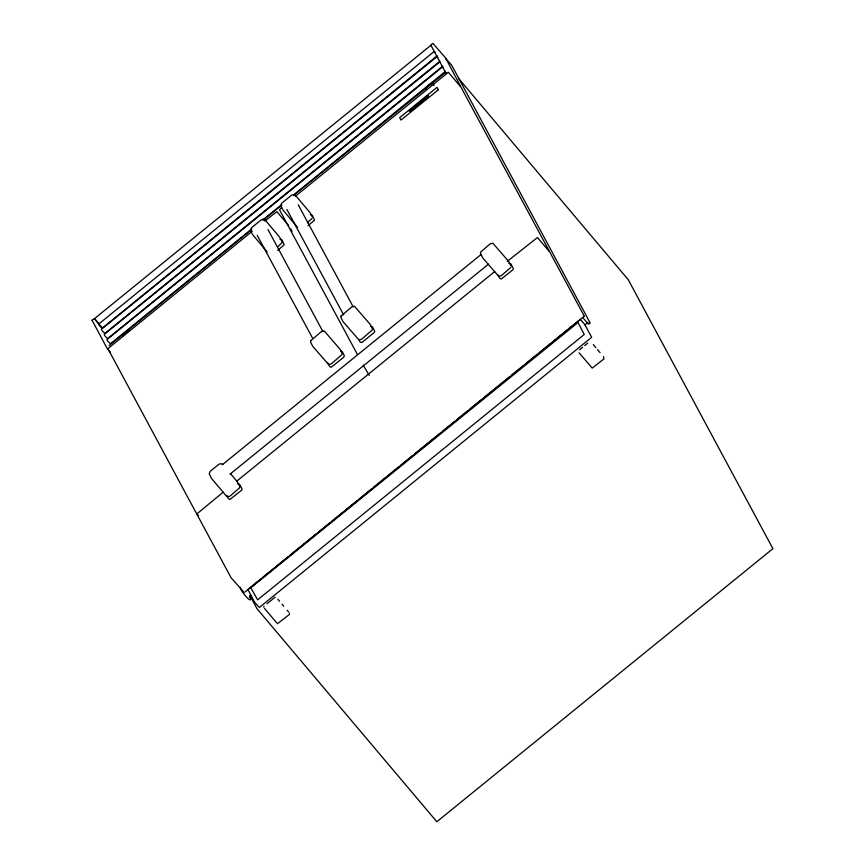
<?xml version="1.0" encoding="UTF-8"?>
<svg xmlns="http://www.w3.org/2000/svg" width="865" height="865" viewBox="0 0 865 865"><rect width="100%" height="100%" fill="white"/><g stroke="black" fill="none" stroke-linecap="round" stroke-linejoin="round"><path stroke-width="1.3" d="M92.079 320.266L107.033 348.249L110.331 352.152M109.044 345.643L251.488 229.701M247.898 589.498L254.743 602.408L259.392 607.457L591.649 337.285L584.794 324.516L580.285 319.412L552.908 341.61M438.382 89.765L436.987 87.354L399.716 117.629L400.938 120.073L438.382 89.765M437.203 55.836L102.102 328.311L99.237 325.467L98.653 324.105L433.657 51.911L435.203 52.192M442.75 66.14L107.649 338.615L104.784 335.771L104.211 334.409L439.485 62.172M445.529 71.287L293.624 194.906M416 106.233L414.757 106.773M584.156 316.331L245.314 591.746M92.09 320.255L94.361 318.547L98.956 324.159M312.06 218.423L307.27 222.759M460.483 86.122L445.616 57.998L432.857 43.315L430.846 45.142L445.821 72.974M247.909 589.476L260.57 579.139M263.976 606.235L263.847 607.252M510.815 267.501L501.181 275.784L498.575 276.173L482.843 258.073L480.464 253.445L480.616 252.104L490.325 243.703L492.931 243.314L508.663 261.414L511.053 266.042M426.672 96.675L425.969 97.832L427.213 97.269M427.364 97.15L428.099 96.037L426.975 96.437M426.823 96.556C422.639 100.989 431.905 93.863 426.759 96.426M439.874 61.264L104.881 333.457L102.005 330.614L101.432 329.262L436.425 57.068L437.971 57.339M251.747 228.933L110.428 343.762L107.552 340.929L106.979 339.567L441.972 67.373L443.399 67.556M263.263 219.58L281.06 205.113M263.003 220.348L281.839 205.037M294.003 195.014L445.529 72.422M252.266 231.247L107.909 348.638L196.096 512.804L198.582 515.745M264.798 221.062L276.822 211.644L288.64 225.549M281.698 207.33L279.514 209.795L357.407 354.455M295.279 196.29L448.351 72.271L460.991 87.16L549.21 251.034M421.309 101.454L422.444 100.535L421.374 101.583M423.461 99.713L424.174 98.913L423.558 99.216M414.822 106.892L416 106.157M423.526 99.843L425.256 98.891A7.817 2.292 -40.1 0 1 424.942 98.967A8.542 2.508 -40.1 0 0 424.758 98.999A2.195 0.649 -40.1 0 0 424.261 99.183L424.564 98.545L422.834 99.626L423.342 100.578L423.299 99.421M277.946 246.59L281.817 242.935L281.968 241.595L279.795 237.378L265.177 220.034L263.652 219.202L261.468 219.667L251.423 227.83L250.418 230.371L252.58 234.588L267.209 251.942M277.676 250.342L284.217 244.795L282.001 239.854L279.936 239.237M307.994 225.7L314.546 220.153L312.33 215.212L310.265 214.596M222.37 464.689L480.897 254.634M230.004 474.182L488.52 264.128M223.192 492.185L196.766 514.005L231.096 577.788L244.265 592.59M236.815 481.102L494.758 271.513M507.344 261.295L537.468 237.507L549.88 252.245L584.21 316.028M262.668 577.442L274.194 568.078M276.292 566.37L287.818 557.006M289.916 555.298L316.103 534.019M318.201 532.31L329.727 522.947M331.825 521.249L343.351 511.885M345.449 510.177L356.975 500.813M359.062 499.116L371.636 488.898M373.734 487.19L385.26 477.826M387.358 476.128L398.884 466.754M400.982 465.056L412.508 455.693M414.595 453.984L440.793 432.705M442.891 430.997L454.417 421.633M456.515 419.936L468.041 410.572M470.128 408.864L481.654 399.5M483.751 397.803L509.95 376.513M512.048 374.815L523.574 365.441M525.661 363.743L537.187 354.38M539.284 352.671L550.81 343.308M249.423 597.51L251.52 595.812M584.87 324.948L588.016 322.386M267.026 603.748L275.156 597.142M579.615 349.763L582.664 347.287M584.697 345.632L587.746 343.156M445.572 58.398L451.649 65.145L590.233 323.056L588.395 324.17L582.74 317.466M508.804 263.284L510.869 263.89L513.367 268.626L512.913 269.783L501.224 279.081L499.711 278.216L498.024 275.081M370.415 326.31L372.48 326.927L374.761 331.252L374.307 332.409L361.992 342.421L360.305 342.259L358.899 339.913M237.54 483.697L239.605 484.303L242.103 489.039L241.649 490.196L229.96 499.494L228.447 498.629L226.76 495.494M444.751 72.519L446.167 72.714M411.945 109.498L413.319 108.449L413.492 107.228L413.146 108.86A2.379 0.703 -40.1 0 1 412.627 109.304L411.599 109.844L411.091 109.163L411.837 109.466M340.648 350.703L342.151 351.558L344.194 355.342L343.978 357.05L331.111 367.311L329.597 366.446L327.565 362.662M430.911 45.283L94.49 318.634M129.177 329.976L122.614 334.777L122.819 335.89M222.781 464.483L221.256 463.651L219.061 464.127L210.206 471.317L209.2 473.869L211.579 478.486L226.208 495.829L227.733 496.661L229.917 496.196L239.627 487.795L239.789 486.454L237.399 481.827L230.512 473.663M458.439 78.25L628.26 279.73L772.91 548.659L436.836 821.75L257.035 608.765L249.996 595.693M434.057 85.505C433.062 79.915 424.369 87.949 426.067 89.484M593.325 344.605L595.855 347.611M597.542 349.611L600.072 352.617M579.128 352.834L592.201 368.09L603.986 358.867L603.446 356.629M297.528 227.3L282.909 209.946L280.736 205.729L281.741 203.189L291.786 195.025L293.981 194.56L295.506 195.393L310.124 212.736L312.297 216.953M369.279 375.388L363.159 365.127M95.312 319.607L101.897 327.413M277.86 599.25L279.546 601.251M282.077 604.257L283.763 606.257M287.148 610.258L288.834 612.269M264.506 608.473L277.47 623.708L289.364 614.518L289.494 613.49M298.263 204.821L353.147 306.751M286.866 209.449L343.664 314.936M290.748 228.901L292.024 231.269M267.945 229.463L322.818 331.392M257.175 235.269L312.697 338.388M249.747 595.92C254.332 607.511 239.681 590.298 240.286 587.194M416.433 105.876L414.649 107.638L414.14 106.698L416.433 105.876M411.005 110.298C408.161 113.11 412.01 109.769 409.156 110.98C411.881 108.363 408.139 111.639 411.005 110.298M250.85 587.768L257.629 599.867L584.232 334.485L578.004 322.537L250.85 587.757M310.719 340.745L310.567 342.086L312.73 346.303L328.462 364.403L331.068 364.014L341.967 354.65L342.118 353.309L339.945 349.092L324.224 330.981L321.618 331.382L310.719 340.745M341.048 316.103L340.886 317.444L343.059 321.661L358.791 339.761L361.397 339.372L372.285 330.008L372.447 328.668L370.274 324.451L354.542 306.351L351.936 306.74L341.048 316.103M419.547 102.481L418.228 104.741L420.725 102.697L418.898 104.016L420.217 101.756L417.892 103.822L419.547 102.481M422.261 100.091L420.693 101.378L421.201 102.319L422.812 101.01L421.536 101.875L421.158 101.173L422.261 100.091M417.698 104.633L416.768 105.562L417.698 104.633"/></g></svg>
